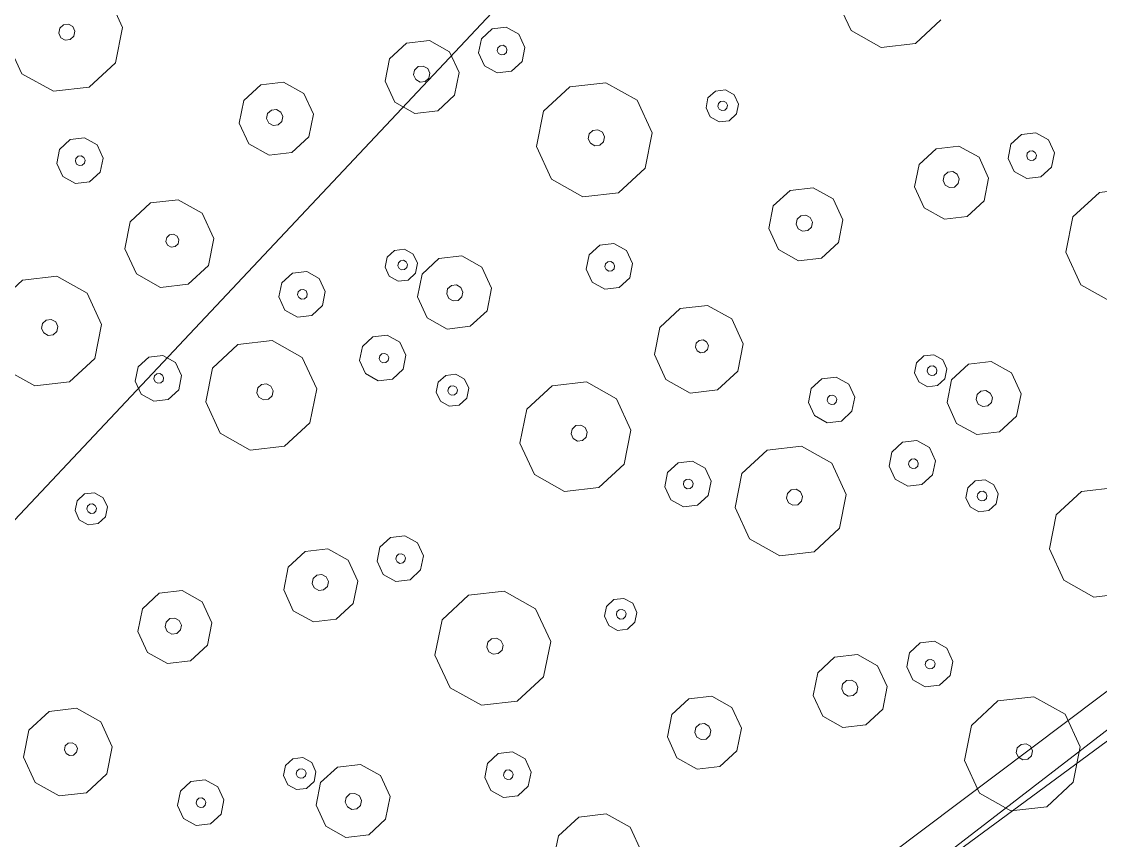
# Model space of a CAD drawing. Header units: metres. Extents: x -2858 to 512, y -1995 to 1252.
# Drawn here: x -464.083 to -460.378, y -187.943 to -185.131 of the extents above; entities that cross this region are included whole.
import ezdxf

# ---------------------------------------------------------------- set-up
doc = ezdxf.new("R2010")
doc.units = ezdxf.units.M
doc.layers.add('Calque commun', color=7, linetype='Continuous')
doc.layers.add('Calque7', color=7, linetype='Continuous')

# ---------------------------------------------------------------- blocks, each defined once
blk = doc.blocks.new('geometrebondepartleger')
at = {"layer": 'Calque7', "color": 1, "linetype": 'Continuous', "lineweight": 9}
blk.add_polyline3d([(141.2008, 124.9129, 79), (146.0805, 124.0046, 79), (151.5015, 122.9015, 79), (157.3363, 121.7891, 79), (165.9825, 119.9858, 79), (155.3815, 121.9588, 79), (170.0435, 119.0562, 79)], dxfattribs=at)
blk = doc.blocks.new('pattern')
at = {"layer": 'Calque commun', "color": 54, "linetype": 'Continuous', "lineweight": 9}
for p, q in [((94.4565, 108.893), (94.5629, 108.9559)), ((94.5629, 108.9559), (94.686, 108.9442)), ((94.686, 108.9442), (94.7786, 108.8624)), ((94.4073, 108.7796), (94.4565, 108.893)), ((94.7786, 108.8624), (94.8055, 108.7417)), ((94.4342, 108.659), (94.4073, 108.7796)), ((94.5685, 108.7639), (94.5754, 108.7798)), ((94.5723, 108.747), (94.5685, 108.7639)), ((94.5754, 108.7798), (94.5903, 108.7886)), ((94.5903, 108.7886), (94.6076, 108.7869)), ((94.6076, 108.7869), (94.6205, 108.7755)), ((94.6243, 108.7586), (94.6174, 108.7427)), ((94.6205, 108.7755), (94.6243, 108.7586)), ((94.5853, 108.7356), (94.5723, 108.747)), ((94.6025, 108.7339), (94.5853, 108.7356)), ((94.6174, 108.7427), (94.6025, 108.7339)), ((94.8055, 108.7417), (94.7564, 108.6283)), ((93.9523, 108.6635), (94.0413, 108.5849)), ((94.5269, 108.5772), (94.4342, 108.659)), ((94.7564, 108.6283), (94.6499, 108.5655)), ((94.0413, 108.5849), (94.0671, 108.4691)), ((94.6499, 108.5655), (94.5269, 108.5772)), ((94.0671, 108.4691), (94.0199, 108.3602)), ((93.7996, 108.3112), (93.7106, 108.3897)), ((94.5289, 108.3715), (94.5715, 108.3966)), ((94.5715, 108.3966), (94.6207, 108.3919)), ((94.6207, 108.3919), (94.6578, 108.3592)), ((94.0199, 108.3602), (93.9177, 108.2999)), ((94.5092, 108.3261), (94.5289, 108.3715)), ((94.6578, 108.3592), (94.6685, 108.3109)), ((93.9177, 108.2999), (93.7996, 108.3112)), ((94.52, 108.2779), (94.5092, 108.3261)), ((94.5714, 108.321), (94.5755, 108.3305)), ((94.5737, 108.3109), (94.5714, 108.321)), ((94.5815, 108.304), (94.5737, 108.3109)), ((94.5755, 108.3305), (94.5845, 108.3358)), ((94.5845, 108.3358), (94.5948, 108.3348)), ((94.5948, 108.3348), (94.6026, 108.3279)), ((94.6049, 108.3178), (94.6007, 108.3083)), ((94.6026, 108.3279), (94.6049, 108.3178)), ((94.6685, 108.3109), (94.6488, 108.2656)), ((94.557, 108.2451), (94.52, 108.2779)), ((94.5918, 108.303), (94.5815, 108.304)), ((94.6007, 108.3083), (94.5918, 108.303)), ((94.7439, 108.2611), (94.8121, 108.3013)), ((94.8121, 108.3013), (94.8908, 108.2938)), ((94.8908, 108.2938), (94.9501, 108.2415)), ((94.6063, 108.2404), (94.557, 108.2451)), ((94.6488, 108.2656), (94.6063, 108.2404)), ((94.7125, 108.1885), (94.7439, 108.2611)), ((94.9501, 108.2415), (94.9673, 108.1643)), ((94.7297, 108.1113), (94.7125, 108.1885)), ((94.8055, 108.1712), (94.8124, 108.187)), ((94.8092, 108.1543), (94.8055, 108.1712)), ((94.8124, 108.187), (94.8273, 108.1958)), ((94.8273, 108.1958), (94.8445, 108.1942)), ((94.8445, 108.1942), (94.8575, 108.1828)), ((94.8612, 108.1659), (94.8543, 108.15)), ((94.8575, 108.1828), (94.8612, 108.1659)), ((94.9673, 108.1643), (94.9359, 108.0917)), ((94.8222, 108.1428), (94.8092, 108.1543)), ((94.8394, 108.1412), (94.8222, 108.1428)), ((94.8543, 108.15), (94.8394, 108.1412)), ((93.9829, 108.0717), (93.9967, 108.1035)), ((93.9967, 108.1035), (94.0265, 108.1211)), ((94.0265, 108.1211), (94.0609, 108.1178)), ((94.0609, 108.1178), (94.0869, 108.0949)), ((94.0869, 108.0949), (94.0944, 108.0611)), ((94.789, 108.059), (94.7297, 108.1113)), ((94.9359, 108.0917), (94.8677, 108.0515)), ((93.9904, 108.0379), (93.9829, 108.0717)), ((94.0224, 108.069), (94.0265, 108.0785)), ((94.0246, 108.0588), (94.0224, 108.069)), ((94.0324, 108.0519), (94.0246, 108.0588)), ((94.0265, 108.0785), (94.0354, 108.0838)), ((94.0427, 108.051), (94.0324, 108.0519)), ((94.0354, 108.0838), (94.0458, 108.0828)), ((94.0517, 108.0562), (94.0427, 108.051)), ((94.0458, 108.0828), (94.0535, 108.0759)), ((94.0558, 108.0658), (94.0517, 108.0562)), ((94.0535, 108.0759), (94.0558, 108.0658)), ((94.0944, 108.0611), (94.0806, 108.0293)), ((94.8677, 108.0515), (94.789, 108.059)), ((94.0164, 108.015), (93.9904, 108.0379)), ((94.0508, 108.0117), (94.0164, 108.015)), ((94.0806, 108.0293), (94.0508, 108.0117)), ((95.1845, 107.9836), (95.2526, 108.0238)), ((95.2526, 108.0238), (95.3314, 108.0163)), ((95.3314, 108.0163), (95.3907, 107.9639)), ((95.6924, 107.9261), (95.7302, 108.0132)), ((95.1531, 107.911), (95.1845, 107.9836)), ((93.2455, 107.9572), (93.2723, 107.8365)), ((93.688, 107.9324), (93.7561, 107.9726)), ((93.7561, 107.9726), (93.8348, 107.9651)), ((93.8348, 107.9651), (93.8941, 107.9128)), ((95.3907, 107.9639), (95.4079, 107.8867)), ((93.6565, 107.8598), (93.688, 107.9324)), ((93.8941, 107.9128), (93.9113, 107.8356)), ((95.1702, 107.8338), (95.1531, 107.911)), ((95.2535, 107.8951), (95.2604, 107.911)), ((95.2604, 107.911), (95.2753, 107.9198)), ((95.2753, 107.9198), (95.2925, 107.9182)), ((95.2925, 107.9182), (95.3055, 107.9067)), ((95.3055, 107.9067), (95.3092, 107.8898)), ((95.713, 107.8334), (95.6924, 107.9261)), ((93.7567, 107.8521), (93.7636, 107.868)), ((93.7636, 107.868), (93.7785, 107.8768)), ((93.7785, 107.8768), (93.7957, 107.8752)), ((93.7957, 107.8752), (93.8087, 107.8637)), ((94.036, 107.8214), (94.0557, 107.8668)), ((94.0557, 107.8668), (94.0982, 107.8919)), ((94.0982, 107.8919), (94.1475, 107.8872)), ((94.1475, 107.8872), (94.1845, 107.8545)), ((95.2572, 107.8782), (95.2535, 107.8951)), ((95.2702, 107.8668), (95.2572, 107.8782)), ((95.2874, 107.8651), (95.2702, 107.8668)), ((95.3023, 107.8739), (95.2874, 107.8651)), ((95.3092, 107.8898), (95.3023, 107.8739)), ((95.4079, 107.8867), (95.3764, 107.8141)), ((93.2723, 107.8365), (93.2232, 107.7231)), ((93.6737, 107.7826), (93.6565, 107.8598)), ((93.7605, 107.8353), (93.7567, 107.8521)), ((93.7734, 107.8238), (93.7605, 107.8353)), ((93.8056, 107.831), (93.7907, 107.8222)), ((93.8125, 107.8468), (93.8056, 107.831)), ((93.8087, 107.8637), (93.8125, 107.8468)), ((93.9113, 107.8356), (93.8799, 107.763)), ((94.0969, 107.8192), (94.101, 107.8287)), ((94.101, 107.8287), (94.11, 107.834)), ((94.11, 107.834), (94.1203, 107.833)), ((94.1203, 107.833), (94.1281, 107.8262)), ((94.1845, 107.8545), (94.1953, 107.8062)), ((95.2296, 107.7814), (95.1702, 107.8338)), ((95.7842, 107.7706), (95.713, 107.8334)), ((93.7907, 107.8222), (93.7734, 107.8238)), ((94.0468, 107.7732), (94.036, 107.8214)), ((94.0992, 107.8091), (94.0969, 107.8192)), ((94.1069, 107.8022), (94.0992, 107.8091)), ((94.1173, 107.8012), (94.1069, 107.8022)), ((94.1262, 107.8065), (94.1173, 107.8012)), ((94.1304, 107.816), (94.1262, 107.8065)), ((94.1281, 107.8262), (94.1304, 107.816)), ((94.1953, 107.8062), (94.1756, 107.7609)), ((95.3764, 107.8141), (95.3083, 107.7739)), ((95.9604, 107.8098), (95.8787, 107.7616)), ((93.733, 107.7303), (93.6737, 107.7826)), ((93.8799, 107.763), (93.8117, 107.7228)), ((94.0838, 107.7404), (94.0468, 107.7732)), ((94.1756, 107.7609), (94.133, 107.7357)), ((94.3461, 107.716), (94.4482, 107.7763)), ((94.4482, 107.7763), (94.5664, 107.7651)), ((94.5664, 107.7651), (94.6553, 107.6865)), ((95.3083, 107.7739), (95.2296, 107.7814)), ((95.8787, 107.7616), (95.7842, 107.7706)), ((92.9937, 107.672), (92.901, 107.7538)), ((93.2232, 107.7231), (93.1167, 107.6603)), ((93.8117, 107.7228), (93.733, 107.7303)), ((94.133, 107.7357), (94.0838, 107.7404)), ((93.7805, 107.6542), (93.7943, 107.6859)), ((93.7943, 107.6859), (93.8241, 107.7035)), ((93.8241, 107.7035), (93.8585, 107.7002)), ((93.8585, 107.7002), (93.8845, 107.6773)), ((94.2989, 107.6071), (94.3461, 107.716)), ((94.6553, 107.6865), (94.6811, 107.5707)), ((93.1167, 107.6603), (92.9937, 107.672)), ((93.788, 107.6204), (93.7805, 107.6542)), ((93.8162, 107.6538), (93.8203, 107.6633)), ((93.8184, 107.6437), (93.8162, 107.6538)), ((93.8262, 107.6368), (93.8184, 107.6437)), ((93.8203, 107.6633), (93.8292, 107.6686)), ((93.8292, 107.6686), (93.8396, 107.6676)), ((93.8396, 107.6676), (93.8474, 107.6608)), ((93.8496, 107.6506), (93.8455, 107.6411)), ((93.8474, 107.6608), (93.8496, 107.6506)), ((93.892, 107.6436), (93.8782, 107.6118)), ((93.8845, 107.6773), (93.892, 107.6436)), ((93.814, 107.5975), (93.788, 107.6204)), ((93.8365, 107.6358), (93.8262, 107.6368)), ((93.8455, 107.6411), (93.8365, 107.6358)), ((93.8782, 107.6118), (93.8484, 107.5942)), ((94.3247, 107.4913), (94.2989, 107.6071)), ((94.4441, 107.5929), (94.451, 107.6088)), ((94.451, 107.6088), (94.4659, 107.6176)), ((94.4659, 107.6176), (94.4832, 107.6159)), ((94.4832, 107.6159), (94.4961, 107.6045)), ((93.8484, 107.5942), (93.814, 107.5975)), ((94.4479, 107.576), (94.4441, 107.5929)), ((94.4609, 107.5646), (94.4479, 107.576)), ((94.493, 107.5717), (94.4781, 107.5629)), ((94.4999, 107.5876), (94.493, 107.5717)), ((94.4961, 107.6045), (94.4999, 107.5876)), ((94.6811, 107.5707), (94.6339, 107.4618)), ((95.778, 107.5459), (95.8206, 107.571)), ((95.8206, 107.571), (95.8698, 107.5663)), ((94.0776, 107.5149), (94.1202, 107.5401)), ((94.1202, 107.5401), (94.1694, 107.5354)), ((94.1694, 107.5354), (94.2065, 107.5027)), ((94.4781, 107.5629), (94.4609, 107.5646)), ((95.7584, 107.5005), (95.778, 107.5459)), ((95.8698, 107.5663), (95.9069, 107.5336)), ((95.9069, 107.5336), (95.9176, 107.4853)), ((94.0579, 107.4696), (94.0776, 107.5149)), ((94.2065, 107.5027), (94.2172, 107.4544)), ((95.7691, 107.4522), (95.7584, 107.5005)), ((95.8206, 107.4954), (95.8247, 107.5049)), ((95.8228, 107.4853), (95.8206, 107.4954)), ((95.8247, 107.5049), (95.8336, 107.5102)), ((95.8336, 107.5102), (95.844, 107.5092)), ((95.844, 107.5092), (95.8518, 107.5023)), ((95.8518, 107.5023), (95.854, 107.4922)), ((92.976, 107.4209), (92.9957, 107.4663)), ((92.9957, 107.4663), (93.0383, 107.4914)), ((93.0383, 107.4914), (93.0875, 107.4867)), ((93.0875, 107.4867), (93.1246, 107.454)), ((94.0687, 107.4213), (94.0579, 107.4696)), ((94.1201, 107.4644), (94.1243, 107.474)), ((94.1224, 107.4543), (94.1201, 107.4644)), ((94.1243, 107.474), (94.1332, 107.4793)), ((94.1332, 107.4793), (94.1435, 107.4783)), ((94.1435, 107.4783), (94.1513, 107.4714)), ((94.1536, 107.4613), (94.1494, 107.4517)), ((94.1513, 107.4714), (94.1536, 107.4613)), ((94.4136, 107.4128), (94.3247, 107.4913)), ((94.6339, 107.4618), (94.5317, 107.4015)), ((95.1273, 107.451), (95.1571, 107.4686)), ((95.1571, 107.4686), (95.1916, 107.4653)), ((95.1916, 107.4653), (95.2175, 107.4424)), ((95.8306, 107.4784), (95.8228, 107.4853)), ((95.8409, 107.4774), (95.8306, 107.4784)), ((95.8499, 107.4827), (95.8409, 107.4774)), ((95.854, 107.4922), (95.8499, 107.4827)), ((95.9176, 107.4853), (95.898, 107.44)), ((92.9868, 107.3727), (92.976, 107.4209)), ((93.0382, 107.4158), (93.0424, 107.4253)), ((93.0424, 107.4253), (93.0513, 107.4306)), ((93.0513, 107.4306), (93.0617, 107.4296)), ((93.0617, 107.4296), (93.0694, 107.4228)), ((93.0694, 107.4228), (93.0717, 107.4126)), ((93.1246, 107.454), (93.1353, 107.4058)), ((94.1058, 107.3886), (94.0687, 107.4213)), ((94.1302, 107.4474), (94.1224, 107.4543)), ((94.1405, 107.4465), (94.1302, 107.4474)), ((94.1494, 107.4517), (94.1405, 107.4465)), ((94.2172, 107.4544), (94.1975, 107.409)), ((95.1135, 107.4193), (95.1273, 107.451)), ((95.1513, 107.4164), (95.1554, 107.4259)), ((95.1554, 107.4259), (95.1644, 107.4312)), ((95.1644, 107.4312), (95.1747, 107.4302)), ((95.1747, 107.4302), (95.1825, 107.4234)), ((95.1825, 107.4234), (95.1847, 107.4132)), ((95.2175, 107.4424), (95.225, 107.4087)), ((95.8062, 107.4195), (95.7691, 107.4522)), ((95.898, 107.44), (95.8554, 107.4148)), ((93.0405, 107.4057), (93.0382, 107.4158)), ((93.0483, 107.3988), (93.0405, 107.4057)), ((93.0586, 107.3978), (93.0483, 107.3988)), ((93.0676, 107.4031), (93.0586, 107.3978)), ((93.0717, 107.4126), (93.0676, 107.4031)), ((93.1353, 107.4058), (93.1157, 107.3604)), ((93.2108, 107.3559), (93.2789, 107.3961)), ((93.2789, 107.3961), (93.3576, 107.3886)), ((93.3576, 107.3886), (93.4169, 107.3363)), ((94.155, 107.3839), (94.1058, 107.3886)), ((94.1975, 107.409), (94.155, 107.3839)), ((94.5317, 107.4015), (94.4136, 107.4128)), ((95.121, 107.3855), (95.1135, 107.4193)), ((95.147, 107.3626), (95.121, 107.3855)), ((95.1536, 107.4063), (95.1513, 107.4164)), ((95.1613, 107.3994), (95.1536, 107.4063)), ((95.1717, 107.3984), (95.1613, 107.3994)), ((95.1806, 107.4037), (95.1717, 107.3984)), ((95.1847, 107.4132), (95.1806, 107.4037)), ((95.225, 107.4087), (95.2113, 107.3769)), ((95.8554, 107.4148), (95.8062, 107.4195)), ((93.0239, 107.3399), (92.9868, 107.3727)), ((93.1157, 107.3604), (93.0731, 107.3353)), ((93.1793, 107.2833), (93.2108, 107.3559)), ((94.6219, 107.34), (94.6645, 107.3651)), ((94.6645, 107.3651), (94.7137, 107.3604)), ((94.7137, 107.3604), (94.7508, 107.3277)), ((95.1814, 107.3593), (95.147, 107.3626)), ((95.2113, 107.3769), (95.1814, 107.3593)), ((95.399, 107.2967), (95.5054, 107.3595)), ((95.5054, 107.3595), (95.6285, 107.3478)), ((95.6285, 107.3478), (95.7211, 107.266)), ((93.0731, 107.3353), (93.0239, 107.3399)), ((93.4169, 107.3363), (93.4342, 107.2591)), ((94.6022, 107.2946), (94.6219, 107.34)), ((94.7508, 107.3277), (94.7615, 107.2794)), ((93.1965, 107.2061), (93.1793, 107.2833)), ((93.2723, 107.266), (93.2792, 107.2819)), ((93.2792, 107.2819), (93.2941, 107.2906)), ((93.2941, 107.2906), (93.3113, 107.289)), ((93.3113, 107.289), (93.3243, 107.2776)), ((93.3243, 107.2776), (93.328, 107.2607)), ((94.613, 107.2463), (94.6022, 107.2946)), ((94.6644, 107.2895), (94.6686, 107.299)), ((94.6667, 107.2793), (94.6644, 107.2895)), ((94.6745, 107.2725), (94.6667, 107.2793)), ((94.6686, 107.299), (94.6775, 107.3043)), ((94.6848, 107.2715), (94.6745, 107.2725)), ((94.6775, 107.3043), (94.6879, 107.3033)), ((94.6938, 107.2768), (94.6848, 107.2715)), ((94.6879, 107.3033), (94.6956, 107.2964)), ((94.6979, 107.2863), (94.6938, 107.2768)), ((94.6956, 107.2964), (94.6979, 107.2863)), ((94.7615, 107.2794), (94.7419, 107.2341)), ((95.3498, 107.1833), (95.399, 107.2967)), ((96.1636, 107.2412), (96.2317, 107.2815)), ((96.2317, 107.2815), (96.3105, 107.274)), ((96.3105, 107.274), (96.3698, 107.2216)), ((93.2761, 107.2491), (93.2723, 107.266)), ((93.289, 107.2376), (93.2761, 107.2491)), ((93.3063, 107.236), (93.289, 107.2376)), ((93.3212, 107.2448), (93.3063, 107.236)), ((93.328, 107.2607), (93.3212, 107.2448)), ((93.4342, 107.2591), (93.4027, 107.1865)), ((94.6501, 107.2136), (94.613, 107.2463)), ((95.7211, 107.266), (95.748, 107.1453)), ((96.1322, 107.1687), (96.1636, 107.2412)), ((93.2558, 107.1538), (93.1965, 107.2061)), ((94.6993, 107.2089), (94.6501, 107.2136)), ((94.7419, 107.2341), (94.6993, 107.2089)), ((96.3698, 107.2216), (96.387, 107.1444)), ((93.4027, 107.1865), (93.3346, 107.1463)), ((95.3767, 107.0626), (95.3498, 107.1833)), ((95.511, 107.1675), (95.5179, 107.1834)), ((95.5148, 107.1507), (95.511, 107.1675)), ((95.5179, 107.1834), (95.5328, 107.1922)), ((95.5328, 107.1922), (95.5501, 107.1906)), ((95.5501, 107.1906), (95.563, 107.1791)), ((95.5668, 107.1622), (95.5599, 107.1464)), ((95.563, 107.1791), (95.5668, 107.1622)), ((96.1494, 107.0915), (96.1322, 107.1687)), ((96.2324, 107.161), (96.2393, 107.1769)), ((96.2393, 107.1769), (96.2542, 107.1857)), ((96.2542, 107.1857), (96.2714, 107.184)), ((96.2714, 107.184), (96.2844, 107.1726)), ((96.2844, 107.1726), (96.2881, 107.1557)), ((93.3346, 107.1463), (93.2558, 107.1538)), ((94.197, 107.108), (94.2787, 107.1562)), ((94.2787, 107.1562), (94.3732, 107.1472)), ((94.3732, 107.1472), (94.4444, 107.0844)), ((95.5278, 107.1392), (95.5148, 107.1507)), ((95.545, 107.1376), (95.5278, 107.1392)), ((95.5599, 107.1464), (95.545, 107.1376)), ((95.748, 107.1453), (95.6989, 107.0319)), ((96.2362, 107.1441), (96.2324, 107.161)), ((96.2491, 107.1326), (96.2362, 107.1441)), ((96.2663, 107.131), (96.2491, 107.1326)), ((96.2812, 107.1398), (96.2663, 107.131)), ((96.2881, 107.1557), (96.2812, 107.1398)), ((96.387, 107.1444), (96.3555, 107.0718)), ((93.6513, 107.0784), (93.7195, 107.1186)), ((93.7195, 107.1186), (93.7982, 107.1111)), ((93.7982, 107.1111), (93.8575, 107.0587)), ((94.1592, 107.0209), (94.197, 107.108)), ((96.2087, 107.0391), (96.1494, 107.0915)), ((93.6199, 107.0058), (93.6513, 107.0784)), ((93.8575, 107.0587), (93.8747, 106.9815)), ((94.4444, 107.0844), (94.465, 106.9917)), ((94.6745, 107.018), (94.7767, 107.0784)), ((94.7767, 107.0784), (94.8948, 107.0671)), ((94.8948, 107.0671), (94.9838, 106.9886)), ((95.4694, 106.9808), (95.3767, 107.0626)), ((96.3555, 107.0718), (96.2874, 107.0316)), ((93.7272, 107.0058), (93.7421, 107.0146)), ((93.7421, 107.0146), (93.7593, 107.013)), ((94.1798, 106.9282), (94.1592, 107.0209)), ((94.2754, 107.0095), (94.2809, 107.0222)), ((94.2809, 107.0222), (94.2929, 107.0293)), ((94.2929, 107.0293), (94.3066, 107.0279)), ((94.3066, 107.0279), (94.317, 107.0188)), ((94.317, 107.0188), (94.32, 107.0053)), ((94.6273, 106.9092), (94.6745, 107.018)), ((95.6989, 107.0319), (95.5924, 106.9691)), ((96.2874, 107.0316), (96.2087, 107.0391)), ((93.6371, 106.9286), (93.6199, 107.0058)), ((93.7203, 106.9899), (93.7272, 107.0058)), ((93.7241, 106.973), (93.7203, 106.9899)), ((93.7593, 107.013), (93.7723, 107.0015)), ((93.776, 106.9846), (93.7692, 106.9687)), ((93.7723, 107.0015), (93.776, 106.9846)), ((93.8747, 106.9815), (93.8433, 106.9089)), ((94.2785, 106.996), (94.2754, 107.0095)), ((94.2888, 106.9868), (94.2785, 106.996)), ((94.3026, 106.9855), (94.2888, 106.9868)), ((94.3145, 106.9926), (94.3026, 106.9855)), ((94.32, 107.0053), (94.3145, 106.9926)), ((94.465, 106.9917), (94.4273, 106.9047)), ((94.9838, 106.9886), (95.0096, 106.8728)), ((95.5924, 106.9691), (95.4694, 106.9808)), ((96.2562, 106.963), (96.27, 106.9948)), ((96.27, 106.9948), (96.2998, 107.0124)), ((96.296, 106.9722), (96.3049, 106.9775)), ((96.2998, 107.0124), (96.3342, 107.0091)), ((96.3049, 106.9775), (96.3152, 106.9765)), ((96.3152, 106.9765), (96.323, 106.9696)), ((96.3342, 107.0091), (96.3602, 106.9862)), ((96.3602, 106.9862), (96.3677, 106.9524)), ((93.737, 106.9616), (93.7241, 106.973)), ((93.7543, 106.9599), (93.737, 106.9616)), ((93.7692, 106.9687), (93.7543, 106.9599)), ((96.2637, 106.9292), (96.2562, 106.963)), ((96.2918, 106.9626), (96.296, 106.9722)), ((96.2941, 106.9525), (96.2918, 106.9626)), ((96.3019, 106.9456), (96.2941, 106.9525)), ((96.3122, 106.9447), (96.3019, 106.9456)), ((96.3212, 106.9499), (96.3122, 106.9447)), ((96.3253, 106.9595), (96.3212, 106.9499)), ((96.323, 106.9696), (96.3253, 106.9595)), ((96.3677, 106.9524), (96.3539, 106.9206)), ((93.6964, 106.8762), (93.6371, 106.9286)), ((93.8433, 106.9089), (93.7751, 106.8687)), ((94.251, 106.8654), (94.1798, 106.9282)), ((94.4273, 106.9047), (94.3455, 106.8564)), ((94.6531, 106.7934), (94.6273, 106.9092)), ((94.7726, 106.895), (94.7795, 106.9108)), ((94.7795, 106.9108), (94.7944, 106.9196)), ((94.7944, 106.9196), (94.8116, 106.918)), ((94.8116, 106.918), (94.8246, 106.9065)), ((94.8246, 106.9065), (94.8283, 106.8896)), ((96.2896, 106.9063), (96.2637, 106.9292)), ((96.3241, 106.9031), (96.2896, 106.9063)), ((96.3539, 106.9206), (96.3241, 106.9031)), ((92.9151, 106.8711), (93.0332, 106.8599)), ((93.7751, 106.8687), (93.6964, 106.8762)), ((94.3455, 106.8564), (94.251, 106.8654)), ((94.7764, 106.8781), (94.7726, 106.895)), ((94.7893, 106.8666), (94.7764, 106.8781)), ((94.8066, 106.865), (94.7893, 106.8666)), ((94.8215, 106.8738), (94.8066, 106.865)), ((94.8283, 106.8896), (94.8215, 106.8738)), ((95.0096, 106.8728), (94.9624, 106.7639)), ((93.0332, 106.8599), (93.1221, 106.7813)), ((96.5533, 106.8238), (96.5958, 106.8489)), ((96.5958, 106.8489), (96.6451, 106.8442)), ((96.6451, 106.8442), (96.6821, 106.8115)), ((94.7421, 106.7148), (94.6531, 106.7934)), ((95.4714, 106.7751), (95.514, 106.8003)), ((95.514, 106.8003), (95.5632, 106.7956)), ((95.5632, 106.7956), (95.6003, 106.7628)), ((96.5336, 106.7784), (96.5533, 106.8238)), ((96.6821, 106.8115), (96.6929, 106.7632)), ((93.1221, 106.7813), (93.1479, 106.6655)), ((94.9624, 106.7639), (94.8602, 106.7036)), ((95.4517, 106.7298), (95.4714, 106.7751)), ((95.6003, 106.7628), (95.611, 106.7146)), ((96.5444, 106.7301), (96.5336, 106.7784)), ((96.5958, 106.7733), (96.5999, 106.7828)), ((96.5981, 106.7632), (96.5958, 106.7733)), ((96.6058, 106.7563), (96.5981, 106.7632)), ((96.5999, 106.7828), (96.6089, 106.7881)), ((96.6162, 106.7553), (96.6058, 106.7563)), ((96.6089, 106.7881), (96.6192, 106.7871)), ((96.6251, 106.7606), (96.6162, 106.7553)), ((96.6192, 106.7871), (96.627, 106.7802)), ((96.6292, 106.7701), (96.6251, 106.7606)), ((96.627, 106.7802), (96.6292, 106.7701)), ((96.6929, 106.7632), (96.6732, 106.7179)), ((95.4625, 106.6815), (95.4517, 106.7298)), ((95.5139, 106.7246), (95.518, 106.7342)), ((95.5162, 106.7145), (95.5139, 106.7246)), ((95.518, 106.7342), (95.527, 106.7394)), ((95.527, 106.7394), (95.5373, 106.7385)), ((95.5373, 106.7385), (95.5451, 106.7316)), ((95.5474, 106.7215), (95.5432, 106.7119)), ((95.5451, 106.7316), (95.5474, 106.7215)), ((96.5814, 106.6974), (96.5444, 106.7301)), ((96.6732, 106.7179), (96.6306, 106.6927)), ((94.8602, 106.7036), (94.7421, 106.7148)), ((95.4995, 106.6488), (95.4625, 106.6815)), ((95.524, 106.7076), (95.5162, 106.7145)), ((95.5343, 106.7066), (95.524, 106.7076)), ((95.5432, 106.7119), (95.5343, 106.7066)), ((95.611, 106.7146), (95.5913, 106.6692)), ((95.6864, 106.6648), (95.7546, 106.705)), ((95.7546, 106.705), (95.8333, 106.6975)), ((95.8333, 106.6975), (95.8926, 106.6451)), ((96.6306, 106.6927), (96.5814, 106.6974)), ((93.1479, 106.6655), (93.1007, 106.5566)), ((94.2449, 106.6407), (94.2874, 106.6658)), ((94.2874, 106.6658), (94.3367, 106.6611)), ((94.3367, 106.6611), (94.3737, 106.6284)), ((95.5488, 106.6441), (95.4995, 106.6488)), ((95.5913, 106.6692), (95.5488, 106.6441)), ((95.655, 106.5922), (95.6864, 106.6648)), ((95.8926, 106.6451), (95.9098, 106.5679)), ((94.2252, 106.5953), (94.2449, 106.6407)), ((94.3737, 106.6284), (94.3845, 106.5801)), ((94.2359, 106.5471), (94.2252, 106.5953)), ((94.2874, 106.5902), (94.2915, 106.5997)), ((94.2896, 106.5801), (94.2874, 106.5902)), ((94.2974, 106.5732), (94.2896, 106.5801)), ((94.2915, 106.5997), (94.3005, 106.605)), ((94.3078, 106.5722), (94.2974, 106.5732)), ((94.3005, 106.605), (94.3108, 106.604)), ((94.3167, 106.5775), (94.3078, 106.5722)), ((94.3108, 106.604), (94.3186, 106.5971)), ((94.3208, 106.587), (94.3167, 106.5775)), ((94.3186, 106.5971), (94.3208, 106.587)), ((94.3845, 106.5801), (94.3648, 106.5348)), ((95.6722, 106.515), (95.655, 106.5922)), ((95.748, 106.5748), (95.7549, 106.5907)), ((95.7517, 106.5579), (95.748, 106.5748)), ((95.7549, 106.5907), (95.7698, 106.5995)), ((95.7698, 106.5995), (95.787, 106.5978)), ((95.787, 106.5978), (95.7999, 106.5864)), ((95.8037, 106.5695), (95.7968, 106.5536)), ((95.7999, 106.5864), (95.8037, 106.5695)), ((93.5803, 106.5141), (93.5941, 106.5458)), ((93.5941, 106.5458), (93.6239, 106.5634)), ((93.6239, 106.5634), (93.6584, 106.5601)), ((93.6584, 106.5601), (93.6843, 106.5372)), ((93.6843, 106.5372), (93.6918, 106.5035)), ((94.273, 106.5143), (94.2359, 106.5471)), ((94.3648, 106.5348), (94.3222, 106.5096)), ((95.7647, 106.5465), (95.7517, 106.5579)), ((95.7819, 106.5448), (95.7647, 106.5465)), ((95.7968, 106.5536), (95.7819, 106.5448)), ((95.9098, 106.5679), (95.8783, 106.4953)), ((93.5879, 106.4803), (93.5803, 106.5141)), ((93.6181, 106.5112), (93.6223, 106.5208)), ((93.6204, 106.5011), (93.6181, 106.5112)), ((93.6282, 106.4942), (93.6204, 106.5011)), ((93.6223, 106.5208), (93.6312, 106.526)), ((93.6312, 106.526), (93.6415, 106.525)), ((93.6474, 106.4985), (93.6385, 106.4932)), ((93.6415, 106.525), (93.6493, 106.5182)), ((93.6516, 106.508), (93.6474, 106.4985)), ((93.6493, 106.5182), (93.6516, 106.508)), ((93.6918, 106.5035), (93.6781, 106.4717)), ((94.3222, 106.5096), (94.273, 106.5143)), ((94.9254, 106.4753), (94.9392, 106.5071)), ((94.9392, 106.5071), (94.969, 106.5247)), ((94.969, 106.5247), (95.0034, 106.5214)), ((95.0034, 106.5214), (95.0294, 106.4985)), ((95.0294, 106.4985), (95.0369, 106.4647)), ((95.7315, 106.4626), (95.6722, 106.515)), ((95.8783, 106.4953), (95.8102, 106.4551)), ((93.6138, 106.4574), (93.5879, 106.4803)), ((93.6483, 106.4541), (93.6138, 106.4574)), ((93.6385, 106.4932), (93.6282, 106.4942)), ((93.6781, 106.4717), (93.6483, 106.4541)), ((94.9329, 106.4416), (94.9254, 106.4753)), ((94.9649, 106.4726), (94.969, 106.4821)), ((94.9671, 106.4625), (94.9649, 106.4726)), ((94.9749, 106.4556), (94.9671, 106.4625)), ((94.969, 106.4821), (94.9779, 106.4874)), ((94.9779, 106.4874), (94.9883, 106.4864)), ((94.9942, 106.4599), (94.9852, 106.4546)), ((94.9883, 106.4864), (94.996, 106.4795)), ((94.9983, 106.4694), (94.9942, 106.4599)), ((94.996, 106.4795), (94.9983, 106.4694)), ((95.0369, 106.4647), (95.0231, 106.433)), ((95.8102, 106.4551), (95.7315, 106.4626)), ((96.6727, 106.4168), (96.7544, 106.4651)), ((96.7544, 106.4651), (96.8489, 106.4561)), ((93.8658, 106.3915), (93.9723, 106.4543)), ((93.9723, 106.4543), (94.0953, 106.4426)), ((94.0953, 106.4426), (94.188, 106.3608)), ((94.9589, 106.4187), (94.9329, 106.4416)), ((94.9852, 106.4546), (94.9749, 106.4556)), ((95.0231, 106.433), (94.9933, 106.4154)), ((96.127, 106.3872), (96.1951, 106.4274)), ((96.1951, 106.4274), (96.2739, 106.4199)), ((96.8489, 106.4561), (96.9201, 106.3932)), ((93.8167, 106.2781), (93.8658, 106.3915)), ((94.9933, 106.4154), (94.9589, 106.4187)), ((96.0956, 106.3146), (96.127, 106.3872)), ((96.2739, 106.4199), (96.3332, 106.3675)), ((96.6349, 106.3297), (96.6727, 106.4168)), ((96.9201, 106.3932), (96.9407, 106.3006)), ((94.188, 106.3608), (94.2149, 106.2402)), ((94.6304, 106.3361), (94.6986, 106.3763)), ((94.6986, 106.3763), (94.7773, 106.3688)), ((94.7773, 106.3688), (94.8366, 106.3164)), ((96.3332, 106.3675), (96.3504, 106.2903)), ((94.599, 106.2635), (94.6304, 106.3361)), ((94.8366, 106.3164), (94.8538, 106.2392)), ((96.1128, 106.2374), (96.0956, 106.3146)), ((96.196, 106.2988), (96.2029, 106.3146)), ((96.2029, 106.3146), (96.2178, 106.3234)), ((96.2178, 106.3234), (96.235, 106.3218)), ((96.235, 106.3218), (96.248, 106.3103)), ((96.248, 106.3103), (96.2517, 106.2934)), ((96.6555, 106.2371), (96.6349, 106.3297)), ((96.7511, 106.3184), (96.7566, 106.331)), ((96.7541, 106.3048), (96.7511, 106.3184)), ((96.7566, 106.331), (96.7685, 106.3381)), ((96.7685, 106.3381), (96.7823, 106.3368)), ((96.7823, 106.3368), (96.7927, 106.3276)), ((96.7957, 106.3141), (96.7902, 106.3014)), ((96.7927, 106.3276), (96.7957, 106.3141)), ((93.8435, 106.1574), (93.8167, 106.2781)), ((93.9779, 106.2624), (93.9847, 106.2782)), ((93.9847, 106.2782), (93.9996, 106.287)), ((93.9996, 106.287), (94.0169, 106.2854)), ((94.0169, 106.2854), (94.0298, 106.2739)), ((94.0298, 106.2739), (94.0336, 106.257)), ((94.7061, 106.2717), (94.721, 106.2805)), ((94.721, 106.2805), (94.7382, 106.2788)), ((94.7382, 106.2788), (94.7512, 106.2674)), ((94.9982, 106.2704), (95.0407, 106.2956)), ((95.0407, 106.2956), (95.09, 106.2909)), ((95.09, 106.2909), (95.127, 106.2581)), ((96.1997, 106.2819), (96.196, 106.2988)), ((96.2127, 106.2704), (96.1997, 106.2819)), ((96.2448, 106.2776), (96.2299, 106.2688)), ((96.2517, 106.2934), (96.2448, 106.2776)), ((96.3504, 106.2903), (96.3189, 106.2178)), ((96.7645, 106.2957), (96.7541, 106.3048)), ((96.7783, 106.2944), (96.7645, 106.2957)), ((96.7902, 106.3014), (96.7783, 106.2944)), ((96.9407, 106.3006), (96.9029, 106.2135)), ((93.9816, 106.2455), (93.9779, 106.2624)), ((93.9946, 106.234), (93.9816, 106.2455)), ((94.0267, 106.2412), (94.0118, 106.2324)), ((94.0336, 106.257), (94.0267, 106.2412)), ((94.2149, 106.2402), (94.1657, 106.1267)), ((94.6162, 106.1863), (94.599, 106.2635)), ((94.6992, 106.2558), (94.7061, 106.2717)), ((94.703, 106.2389), (94.6992, 106.2558)), ((94.7159, 106.2274), (94.703, 106.2389)), ((94.755, 106.2505), (94.7481, 106.2346)), ((94.7512, 106.2674), (94.755, 106.2505)), ((94.8538, 106.2392), (94.8224, 106.1666)), ((94.9785, 106.2251), (94.9982, 106.2704)), ((95.0435, 106.2324), (95.0525, 106.2377)), ((95.0525, 106.2377), (95.0628, 106.2367)), ((95.0628, 106.2367), (95.0706, 106.2298)), ((95.127, 106.2581), (95.1378, 106.2099)), ((96.1721, 106.185), (96.1128, 106.2374)), ((96.2299, 106.2688), (96.2127, 106.2704)), ((96.7267, 106.1742), (96.6555, 106.2371)), ((94.0118, 106.2324), (93.9946, 106.234)), ((94.7332, 106.2258), (94.7159, 106.2274)), ((94.7481, 106.2346), (94.7332, 106.2258)), ((94.9893, 106.1768), (94.9785, 106.2251)), ((95.0394, 106.2229), (95.0435, 106.2324)), ((95.0417, 106.2127), (95.0394, 106.2229)), ((95.0494, 106.2059), (95.0417, 106.2127)), ((95.0598, 106.2049), (95.0494, 106.2059)), ((95.0687, 106.2101), (95.0598, 106.2049)), ((95.0729, 106.2197), (95.0687, 106.2101)), ((95.0706, 106.2298), (95.0729, 106.2197)), ((95.1378, 106.2099), (95.1181, 106.1645)), ((96.3189, 106.2178), (96.2508, 106.1775)), ((96.9029, 106.2135), (96.8212, 106.1652)), ((94.6755, 106.1339), (94.6162, 106.1863)), ((94.8224, 106.1666), (94.7542, 106.1264)), ((95.0263, 106.1441), (94.9893, 106.1768)), ((95.1181, 106.1645), (95.0755, 106.1394)), ((95.2886, 106.1196), (95.3907, 106.18)), ((95.3907, 106.18), (95.5089, 106.1687)), ((95.5089, 106.1687), (95.5978, 106.0902)), ((96.2508, 106.1775), (96.1721, 106.185)), ((96.8212, 106.1652), (96.7267, 106.1742)), ((93.9362, 106.0756), (93.8435, 106.1574)), ((94.1657, 106.1267), (94.0592, 106.0639)), ((94.7542, 106.1264), (94.6755, 106.1339)), ((95.0755, 106.1394), (95.0263, 106.1441)), ((94.723, 106.0578), (94.7368, 106.0896)), ((94.7368, 106.0896), (94.7666, 106.1072)), ((94.7666, 106.1072), (94.801, 106.1039)), ((94.801, 106.1039), (94.827, 106.081)), ((95.2413, 106.0108), (95.2886, 106.1196)), ((95.5978, 106.0902), (95.6236, 105.9743)), ((94.0592, 106.0639), (93.9362, 106.0756)), ((94.7305, 106.024), (94.723, 106.0578)), ((94.7587, 106.0575), (94.7628, 106.067)), ((94.7609, 106.0473), (94.7587, 106.0575)), ((94.7628, 106.067), (94.7717, 106.0723)), ((94.7717, 106.0723), (94.7821, 106.0713)), ((94.7821, 106.0713), (94.7898, 106.0644)), ((94.7921, 106.0543), (94.788, 106.0447)), ((94.7898, 106.0644), (94.7921, 106.0543)), ((94.827, 106.081), (94.8345, 106.0472)), ((94.7565, 106.0011), (94.7305, 106.024)), ((94.7687, 106.0405), (94.7609, 106.0473)), ((94.779, 106.0395), (94.7687, 106.0405)), ((94.788, 106.0447), (94.779, 106.0395)), ((94.8207, 106.0154), (94.7909, 105.9979)), ((94.8345, 106.0472), (94.8207, 106.0154)), ((95.3935, 106.0124), (95.4084, 106.0212)), ((95.4084, 106.0212), (95.4257, 106.0196)), ((95.4257, 106.0196), (95.4386, 106.0081)), ((94.7909, 105.9979), (94.7565, 106.0011)), ((95.2672, 105.8949), (95.2413, 106.0108)), ((95.3866, 105.9965), (95.3935, 106.0124)), ((95.3904, 105.9797), (95.3866, 105.9965)), ((95.4034, 105.9682), (95.3904, 105.9797)), ((95.4424, 105.9912), (95.4355, 105.9754)), ((95.4386, 106.0081), (95.4424, 105.9912)), ((95.0201, 105.9186), (95.0627, 105.9437)), ((95.0627, 105.9437), (95.1119, 105.939)), ((95.1119, 105.939), (95.149, 105.9063)), ((95.4206, 105.9666), (95.4034, 105.9682)), ((95.4355, 105.9754), (95.4206, 105.9666)), ((95.6236, 105.9743), (95.5764, 105.8655)), ((95.0004, 105.8732), (95.0201, 105.9186)), ((95.149, 105.9063), (95.1597, 105.858)), ((93.9185, 105.8246), (93.9382, 105.8699)), ((93.9382, 105.8699), (93.9808, 105.8951)), ((93.9808, 105.8951), (94.03, 105.8904)), ((94.03, 105.8904), (94.0671, 105.8577)), ((95.0112, 105.825), (95.0004, 105.8732)), ((95.0626, 105.8681), (95.0668, 105.8776)), ((95.0649, 105.858), (95.0626, 105.8681)), ((95.0668, 105.8776), (95.0757, 105.8829)), ((95.0757, 105.8829), (95.086, 105.8819)), ((95.086, 105.8819), (95.0938, 105.875)), ((95.0961, 105.8649), (95.0919, 105.8554)), ((95.0938, 105.875), (95.0961, 105.8649)), ((95.3561, 105.8164), (95.2672, 105.8949)), ((95.5764, 105.8655), (95.4742, 105.8051)), ((96.0698, 105.8547), (96.0996, 105.8723)), ((96.0996, 105.8723), (96.134, 105.869)), ((96.134, 105.869), (96.16, 105.8461)), ((93.9807, 105.8194), (93.9849, 105.829)), ((93.9849, 105.829), (93.9938, 105.8342)), ((93.9938, 105.8342), (94.0042, 105.8333)), ((94.0042, 105.8333), (94.0119, 105.8264)), ((94.0671, 105.8577), (94.0778, 105.8094)), ((95.0727, 105.8511), (95.0649, 105.858)), ((95.083, 105.8501), (95.0727, 105.8511)), ((95.0919, 105.8554), (95.083, 105.8501)), ((95.1597, 105.858), (95.14, 105.8127)), ((96.056, 105.8229), (96.0698, 105.8547)), ((96.0938, 105.8201), (96.0979, 105.8296)), ((96.0979, 105.8296), (96.1069, 105.8349)), ((96.1069, 105.8349), (96.1172, 105.8339)), ((96.1172, 105.8339), (96.125, 105.827)), ((96.16, 105.8461), (96.1675, 105.8123)), ((93.9293, 105.7763), (93.9185, 105.8246)), ((93.983, 105.8093), (93.9807, 105.8194)), ((93.9908, 105.8024), (93.983, 105.8093)), ((94.0011, 105.8015), (93.9908, 105.8024)), ((94.0101, 105.8067), (94.0011, 105.8015)), ((94.0142, 105.8163), (94.0101, 105.8067)), ((94.0119, 105.8264), (94.0142, 105.8163)), ((94.0778, 105.8094), (94.0582, 105.764)), ((94.1533, 105.7596), (94.2214, 105.7998)), ((94.2214, 105.7998), (94.3001, 105.7923)), ((94.3001, 105.7923), (94.3594, 105.7399)), ((95.0482, 105.7922), (95.0112, 105.825)), ((95.0975, 105.7875), (95.0482, 105.7922)), ((95.14, 105.8127), (95.0975, 105.7875)), ((95.4742, 105.8051), (95.3561, 105.8164)), ((96.0635, 105.7891), (96.056, 105.8229)), ((96.0961, 105.8099), (96.0938, 105.8201)), ((96.1038, 105.8031), (96.0961, 105.8099)), ((96.1142, 105.8021), (96.1038, 105.8031)), ((96.1231, 105.8074), (96.1142, 105.8021)), ((96.1272, 105.8169), (96.1231, 105.8074)), ((96.125, 105.827), (96.1272, 105.8169)), ((96.1675, 105.8123), (96.1537, 105.7805)), ((93.9664, 105.7436), (93.9293, 105.7763)), ((94.0582, 105.764), (94.0156, 105.7389)), ((94.1218, 105.687), (94.1533, 105.7596)), ((95.5644, 105.7436), (95.607, 105.7687)), ((95.607, 105.7687), (95.6562, 105.7641)), ((95.6562, 105.7641), (95.6933, 105.7313)), ((96.0895, 105.7662), (96.0635, 105.7891)), ((96.1239, 105.7629), (96.0895, 105.7662)), ((96.1537, 105.7805), (96.1239, 105.7629)), ((94.0156, 105.7389), (93.9664, 105.7436)), ((94.3594, 105.7399), (94.3766, 105.6627)), ((95.5447, 105.6982), (95.5644, 105.7436)), ((95.6933, 105.7313), (95.704, 105.6831)), ((94.139, 105.6098), (94.1218, 105.687)), ((94.2148, 105.6696), (94.2217, 105.6855)), ((94.2217, 105.6855), (94.2366, 105.6943)), ((94.2366, 105.6943), (94.2538, 105.6926)), ((94.2538, 105.6926), (94.2668, 105.6812)), ((94.2668, 105.6812), (94.2705, 105.6643)), ((95.5555, 105.65), (95.5447, 105.6982)), ((95.6069, 105.6931), (95.6111, 105.7026)), ((95.6092, 105.683), (95.6069, 105.6931)), ((95.617, 105.6761), (95.6092, 105.683)), ((95.6111, 105.7026), (95.62, 105.7079)), ((95.62, 105.7079), (95.6303, 105.7069)), ((95.6363, 105.6804), (95.6273, 105.6751)), ((95.6303, 105.7069), (95.6381, 105.7001)), ((95.6404, 105.6899), (95.6363, 105.6804)), ((95.6381, 105.7001), (95.6404, 105.6899)), ((95.704, 105.6831), (95.6844, 105.6377)), ((94.2186, 105.6527), (94.2148, 105.6696)), ((94.2315, 105.6413), (94.2186, 105.6527)), ((94.2637, 105.6484), (94.2488, 105.6396)), ((94.2705, 105.6643), (94.2637, 105.6484)), ((94.3766, 105.6627), (94.3452, 105.5901)), ((95.5926, 105.6173), (95.5555, 105.65)), ((95.6273, 105.6751), (95.617, 105.6761)), ((94.1983, 105.5574), (94.139, 105.6098)), ((94.2488, 105.6396), (94.2315, 105.6413)), ((95.6418, 105.6126), (95.5926, 105.6173)), ((95.6844, 105.6377), (95.6418, 105.6126)), ((94.3452, 105.5901), (94.2771, 105.5499)), ((94.2771, 105.5499), (94.1983, 105.5574)), ((95.1395, 105.5116), (95.2212, 105.5599)), ((95.2212, 105.5599), (95.3157, 105.5509)), ((95.3157, 105.5509), (95.3869, 105.488)), ((94.5938, 105.482), (94.662, 105.5222)), ((94.662, 105.5222), (94.7407, 105.5147)), ((94.7407, 105.5147), (94.8, 105.4623)), ((95.1017, 105.4245), (95.1395, 105.5116)), ((94.5624, 105.4094), (94.5938, 105.482)), ((94.8, 105.4623), (94.8172, 105.3851)), ((95.3869, 105.488), (95.4075, 105.3954)), ((95.617, 105.4217), (95.7192, 105.482)), ((95.7192, 105.482), (95.8373, 105.4708)), ((95.8373, 105.4708), (95.9263, 105.3922)), ((95.1224, 105.3319), (95.1017, 105.4245)), ((95.2179, 105.4132), (95.2234, 105.4259)), ((95.2234, 105.4259), (95.2354, 105.4329)), ((95.2354, 105.4329), (95.2492, 105.4316)), ((95.2492, 105.4316), (95.2595, 105.4224)), ((95.2595, 105.4224), (95.2625, 105.4089)), ((95.5698, 105.3128), (95.617, 105.4217)), ((94.5796, 105.3322), (94.5624, 105.4094)), ((94.6628, 105.3936), (94.6697, 105.4094)), ((94.6666, 105.3767), (94.6628, 105.3936)), ((94.6697, 105.4094), (94.6846, 105.4182)), ((94.6846, 105.4182), (94.7018, 105.4166)), ((94.7018, 105.4166), (94.7148, 105.4051)), ((94.7185, 105.3883), (94.7117, 105.3724)), ((94.7148, 105.4051), (94.7185, 105.3883)), ((94.8172, 105.3851), (94.7858, 105.3126)), ((95.2209, 105.3996), (95.2179, 105.4132)), ((95.2313, 105.3905), (95.2209, 105.3996)), ((95.2451, 105.3892), (95.2313, 105.3905)), ((95.257, 105.3962), (95.2451, 105.3892)), ((95.2625, 105.4089), (95.257, 105.3962)), ((95.4075, 105.3954), (95.3698, 105.3083)), ((95.9263, 105.3922), (95.9521, 105.2764)), ((94.6795, 105.3652), (94.6666, 105.3767)), ((94.6968, 105.3636), (94.6795, 105.3652)), ((94.7117, 105.3724), (94.6968, 105.3636)), ((94.6389, 105.2798), (94.5796, 105.3322)), ((94.7858, 105.3126), (94.7176, 105.2723)), ((95.1935, 105.269), (95.1224, 105.3319)), ((95.5956, 105.197), (95.5698, 105.3128)), ((95.7151, 105.2986), (95.722, 105.3145)), ((95.722, 105.3145), (95.7369, 105.3233)), ((95.7369, 105.3233), (95.7541, 105.3216)), ((95.7541, 105.3216), (95.7671, 105.3102)), ((95.7671, 105.3102), (95.7708, 105.2933)), ((94.7176, 105.2723), (94.6389, 105.2798)), ((95.3698, 105.3083), (95.288, 105.26)), ((95.7189, 105.2817), (95.7151, 105.2986)), ((95.7318, 105.2703), (95.7189, 105.2817)), ((95.764, 105.2774), (95.7491, 105.2686)), ((95.7708, 105.2933), (95.764, 105.2774)), ((95.288, 105.26), (95.1935, 105.269)), ((95.7491, 105.2686), (95.7318, 105.2703)), ((95.6846, 105.1185), (95.5956, 105.197)), ((95.8027, 105.1072), (95.6846, 105.1185)), ((95.1874, 105.0443), (95.2299, 105.0695)), ((95.2299, 105.0695), (95.2792, 105.0648)), ((95.2792, 105.0648), (95.3162, 105.032)), ((95.1677, 104.999), (95.1874, 105.0443)), ((95.3162, 105.032), (95.327, 104.9838)), ((95.1784, 104.9507), (95.1677, 104.999)), ((95.2299, 104.9938), (95.234, 105.0034)), ((95.2321, 104.9837), (95.2299, 104.9938)), ((95.2399, 104.9768), (95.2321, 104.9837)), ((95.234, 105.0034), (95.243, 105.0086)), ((95.2503, 104.9758), (95.2399, 104.9768)), ((95.243, 105.0086), (95.2533, 105.0077)), ((95.2592, 104.9811), (95.2503, 104.9758)), ((95.2533, 105.0077), (95.2611, 105.0008)), ((95.2633, 104.9906), (95.2592, 104.9811)), ((95.2611, 105.0008), (95.2633, 104.9906)), ((95.327, 104.9838), (95.3073, 104.9384)), ((95.2155, 104.918), (95.1784, 104.9507)), ((95.2647, 104.9133), (95.2155, 104.918)), ((95.3073, 104.9384), (95.2647, 104.9133)), ((94.8083, 104.7951), (94.9148, 104.858)), ((94.9148, 104.858), (95.0378, 104.8463)), ((95.0378, 104.8463), (95.1305, 104.7644)), ((94.7591, 104.6817), (94.8083, 104.7951)), ((95.1305, 104.7644), (95.1573, 104.6438)), ((94.9204, 104.666), (94.9272, 104.6819)), ((94.9272, 104.6819), (94.9421, 104.6907)), ((94.9421, 104.6907), (94.9594, 104.689)), ((94.9594, 104.689), (94.9724, 104.6776)), ((94.9241, 104.6491), (94.9204, 104.666)), ((94.9371, 104.6376), (94.9241, 104.6491)), ((94.9692, 104.6448), (94.9543, 104.636)), ((94.9761, 104.6607), (94.9692, 104.6448)), ((94.9724, 104.6776), (94.9761, 104.6607)), ((95.1573, 104.6438), (95.1082, 104.5304)), ((94.9543, 104.636), (94.9371, 104.6376))]:
    blk.add_line(p, q, dxfattribs=at)
at = {"layer": 'Calque commun', "color": 7, "linetype": 'Continuous', "lineweight": 9}
mesh = blk.add_polyface(dxfattribs=at)
corners = [(70.8497, 113.5412), (53.8349, 19.1692), (74.7282, 106.3237), (76.0435, 113.5984), (74.769, 106.1763), (58.8077, 18.2701), (114.1703, 105.207), (114.1703, 98.5387)]
mesh.append_faces([[corners[k] for k in face] for face in [(3, 4, 6)]], dxfattribs={"vtx0": -1, "vtx1": -1, "color": 7})
mesh.append_faces([[corners[k] for k in face] for face in [(3, 2, 4)]], dxfattribs={"vtx0": -1, "vtx2": -1, "color": 7})
mesh.append_faces([[corners[k] for k in face] for face in [(5, 2, 1)]], dxfattribs={"vtx1": -1, "color": 7})
mesh.append_faces([[corners[k] for k in face] for face in [(0, 1, 2), (3, 0, 2)]], dxfattribs={"vtx1": -1, "vtx2": -1, "color": 7})
mesh.append_faces([[corners[k] for k in face] for face in [(4, 7, 6)]], dxfattribs={"vtx2": -1, "color": 7})

msp = doc.modelspace()

# ---------------------------------------------------------------- block references
at = {"layer": 'Calque commun', "color": 0, "linetype": 'ByBlock', "lineweight": -2, "rotation": 228.1617603435354}
for name, p in [('geometrebondepartleger', (-440.1616, 15.2632)), ('pattern', (-478.5712, -44.6144))]:
    msp.add_blockref(name, p, dxfattribs=at)

doc.saveas('drawing.dxf')
